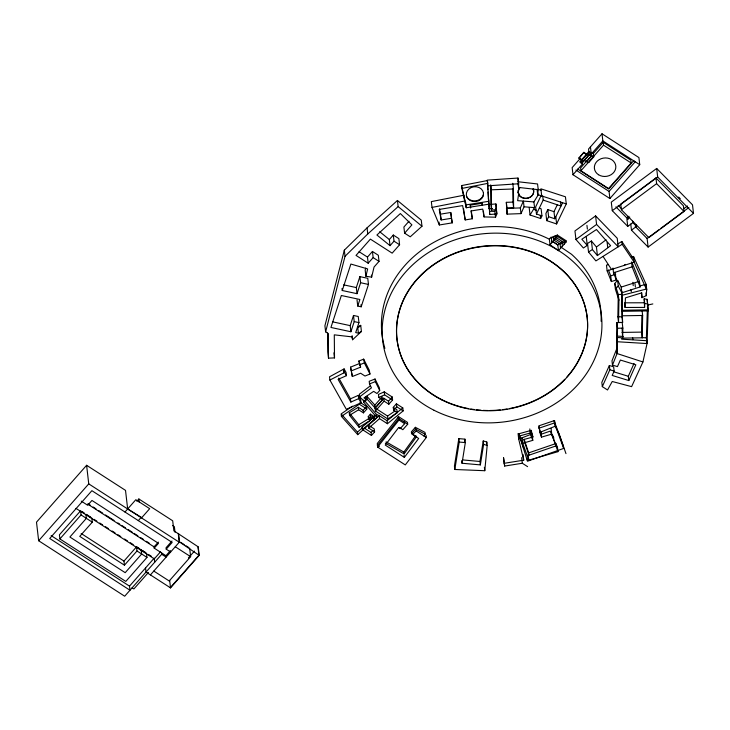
<?xml version="1.0" encoding="UTF-8"?>
<svg xmlns="http://www.w3.org/2000/svg" width="730" height="730" viewBox="0 0 730 730"><rect width="100%" height="100%" fill="white"/><g stroke="black" fill="none" stroke-linecap="round" stroke-linejoin="round"><path stroke-width="1.09" d="M518.245 191.36L518.738 189.389A7.747 6.661 -6.6 0 1 519.769 187.865M547.783 209.592L548.613 216.719L554.809 218.781L553.988 211.663L547.783 209.592L545.894 213.525L546.715 220.652L556.625 223.955L566.27 203.916L537.709 194.645L538.229 189.672L518.592 187.428L517.99 178.056L487.239 180.118L487.895 185.812L518.647 183.75L517.99 178.056M518.592 187.428L518.647 183.75M644.042 302.777L624.533 302.822L625.072 307.467L644.572 307.412L644.179 298.853L647.136 299.337L648.167 310.898L647.054 343.556L617.27 341.74L616.613 336.046L616.868 322.541L622.188 322.459L622.854 328.153L622.663 338.127L642.227 337.808L642.646 315.47L642.099 310.724M647.318 310.834L646.388 337.862L647.054 343.556L642.92 361.961L631.605 386.644L612.242 381.498L607.533 389.984L602.323 386.626L601.83 382.356L609.358 365.502L613.638 366.816L614.131 371.086L612.187 375.439L628.804 380.549L635.839 364.79L620.381 360.045L617.443 366.615L612.488 365.091L617.051 353.539L616.777 337.47L621.54 337.762L621.705 339.185L646.716 340.709M616.868 322.541L617.525 328.235L617.051 353.539L642.92 361.961M622.088 310.095L622.617 322.459L618.52 322.523L617.863 316.829L618.283 294.491L614.742 283.495L617.58 280.274L621.203 287.091L621.86 292.794L640.082 286.936L639.425 281.242L631.879 262.189M618.52 322.523L618.94 300.185L618.283 294.491L621.641 294.436L622.307 300.13L621.96 316.765L622.617 322.459M621.695 291.553L621.44 305.615L622.097 311.318L648.167 310.898M621.823 291.526L621.978 310.259L648.048 309.849L647.674 303.981L644.718 303.498L644.179 298.853M622.663 338.127L622.088 327.998M642.227 337.808L641.57 332.113L641.88 315.36M647.428 307.458L647.51 305.204M625.072 307.467L625.428 297.876L641.807 292.83L641.953 297.657L646.305 295.65L646.652 288.971L622.252 295.239M644.572 307.412L644.718 303.498M645.94 287.666L646.114 284.326L633.53 256.476L631.368 257.17M486.582 444.205L486.791 442.006L483.242 440.957L479.957 461.47L480.349 464.891L462.026 463.249L461.725 460.685M462.026 463.249L465.329 442.59L464.937 439.168L458.823 438.62L454.434 466.068L454.827 469.49L484.784 470.713L487.184 445.428L486.791 442.006M454.827 469.49L459.216 442.042L458.823 438.62M464.581 441.349L464.937 439.168M480.349 464.891L483.634 444.378L483.242 440.957M379.454 446.395L377.492 445.364L398.507 418.865L398.379 416.501L407.477 422.369L407.687 424.221L402.851 429.705L399.201 427.36M398.507 418.865L398.379 416.501M518.236 191.351L518.428 190.384M365.684 268.056L365.183 270.155L365.885 276.278L371.643 277.135L374.052 267.025L379.025 261.386L378.322 255.263L372.446 251.476L367.473 257.106L368.175 263.229L356.03 255.4L370.393 239.121L392.165 253.155L399.584 244.751L398.872 238.628L393.306 235.033L389.336 239.54L390.039 245.663L394.017 241.165L393.306 235.033M365.885 276.278L367.646 268.932L350.874 264.05L342.26 290.513L357.034 293.688L360.602 282.738L359.89 276.615L367.765 278.312L368.477 284.435L361.186 306.81L357.737 306.062L357.025 299.939M518.446 190.229L518.218 191.032M409.01 221.236L403.891 227.039L404.602 233.162L410.251 236.803L421.976 226.245L421.265 220.122L397.439 200.476L367.062 227.851L344.323 250.171L324.914 325.735L325.626 331.858L328.272 333.564L328.509 358.138L334.513 357.91L334.285 334.842L351.924 336.868L352.59 339.751L361.423 331.484L360.72 325.352L357.7 327.04L358.403 333.163L355.711 332.588L358.95 322.623L358.248 316.491L353.493 315.47L350.19 325.626L350.902 331.748L330.936 327.46L341.348 295.504L359.881 299.482L357.737 306.062M325.626 331.858L345.034 256.294L344.323 250.171M483.442 194.445L482.95 195.987A8.906 7.665 -6.6 0 1 467.656 198.058L466.817 196.808M357.034 293.688L356.322 287.565L359.89 276.615M350.902 331.748L354.205 321.601L353.493 315.47M616.558 349.268L611.986 360.821L612.488 365.091M441.148 219.976L440.473 214.164L450.748 212.485L451.423 218.297L441.148 219.976L439.241 209.419L462.628 205.595L465.211 219.931L472.356 218.763L470.95 210.97L482.712 209.108L484.063 216.919L495.533 217.212L494.858 211.399L495.843 208.953M495.533 217.212L496.838 213.954L495.907 203.962L490.87 204.354L491.527 210.048L496.564 209.665M521.001 213.625L520.344 207.922L523.392 201.097L524.049 206.8L521.001 213.625L507.04 214.136L506.328 202.338L512.944 202.1L513.61 207.794L506.985 208.041L506.328 202.338M602.323 386.626L609.851 369.772L609.358 365.502M628.804 380.549L628.311 376.279L634.032 363.476M541.395 194.965L535.637 206.918L536.468 214.045L541.943 215.87L540.656 218.535L530.035 214.994L529.214 207.868M536.468 214.045L543.175 200.093L542.709 196.023M546.715 220.652L548.613 216.719M553.988 211.663L557.291 204.792M554.809 218.781L562.547 202.812M530.035 214.994L534.561 207.612L533.904 201.909L538.667 194.134M385.321 443.119L404.101 453.923L403.882 452.071L415.762 435.582M404.101 453.923L416.629 436.522L411.583 433.711L411.364 431.859L415.37 427.315L424.979 432.388L425.198 434.24L423.874 436.038M404.393 421.529L404.639 423.665L400.25 428.638L398.616 427.579L385.267 445.081L404.347 457.382L418.701 438.465L412.56 434.505L412.313 432.37M426.074 435.354L426.32 437.489L405.287 464.919L377.629 447.088L377.383 444.953M377.629 447.088L398.972 420.015L398.726 417.879M398.288 417.012L377.273 443.512L377.492 445.364M138.317 520.618L141.255 517.296L127.668 508.965L125.514 490.377L86.605 465.293L36.5 522.16L38.654 540.748L124.702 596.218L161.695 554.289L161.531 552.865M38.654 540.748L88.75 483.88L86.605 465.293M59.887 538.932L81.057 514.933L80.583 510.827L59.413 534.825L59.887 538.932L125.797 581.418L146.967 557.419L146.493 553.322L136.51 546.88L123.972 561.096L124.447 565.193L79.743 536.377L92.281 522.169L91.807 518.063M124.976 512.022L135.816 499.731L149.686 508.673L141.538 517.908M136.839 501.273L138.855 498.982L172.7 520.8L173.859 530.838L178.275 533.685L179.261 542.226L88.75 483.88M368.175 263.229L373.149 257.599L372.446 251.476M404.602 233.162L411.912 224.876L400.359 213.561L376.917 235.005L390.039 245.663M124.447 565.193L136.984 550.986L136.51 546.88M158.319 542.089L154.076 546.898L87.545 504.01M161.695 554.289L166.111 557.136L165.947 555.712L154.222 548.157L158.465 543.339L91.944 500.452L87.691 505.269L81.267 501.118M170.637 552.008L166.221 549.161L172.152 542.436L91.889 490.688L49.722 538.485L129.986 590.232L129.511 586.126L154.213 558.131L154.687 562.228M160.6 551.725L154.304 558.87L75.947 508.354M178.275 533.685L198.204 546.834L199.19 555.384L170.528 587.869L146.009 572.064L145.535 567.967M171.988 541.012L166.057 547.737L166.221 549.161M148.455 572.439L133.882 588.946L132.139 587.823M165.947 555.712L170.473 550.584M150.426 574.911L179.507 541.952L178.521 533.411M358.32 395.368L360.675 399.565L361.049 402.814L346.321 409.302L329.896 380.047L329.522 376.808L344.095 368.896L346.075 372.428L346.449 375.676L338.099 379.363L350.856 402.075L358.695 398.616L358.32 395.368L350.473 398.826L350.856 402.075M329.896 380.047L343.83 372.875L344.469 372.145L344.095 368.896M188.395 557.948L194.436 551.114M189.654 548.12L190.639 556.671L169.196 580.98L153.82 571.07M170.263 587.705L198.925 555.211L197.939 546.661M578.972 157.881L583.872 152.324L586.966 154.313L582.065 159.87L578.972 157.881L582.129 160.445L580.268 162.553L582.476 163.976L572.986 174.735L609.888 198.533L639.736 164.688L638.914 157.571L602.013 133.782L588.553 149.029L588.928 152.278M579.036 158.446L583.872 152.324M580.186 158.51L572.156 167.617L572.986 174.735M580.268 162.553L580.131 161.412L588.937 151.439L591.145 152.862L582.339 162.836L582.476 163.976M583.945 152.889L587.029 154.888L589.073 152.57L588.937 151.439M359.68 396.81L371.451 387.867L369.508 383.907L369.207 381.288L375.037 379.007L379.39 387.849L379.691 390.468L376.999 393.525L373.641 391.362L363.996 397.887L366.031 399.201L364.133 401.217L359.68 396.81L359.379 394.191L370.247 385.933M383.743 398.16L384.089 401.153L388.862 404.228L388.515 401.245L383.743 398.16L375.074 407.988L375.421 410.981L387.931 419.047L397.202 412.66L393.616 410.351L393.269 407.358L396.408 403.799L402.796 407.915L403.142 410.908L387.438 423.728L387.092 420.736L379.18 415.635L368.394 425.125L374.262 428.902L374.609 431.895L371.46 435.454L362.409 429.623L362.116 427.114L374.426 416.766L370.384 414.156L368.276 416.547L370.174 417.77L370.466 420.27L359.069 427.232L349.551 415.315L349.259 412.806L358.33 407.267L358.622 409.776L363.44 412.879L363.148 410.379L366.533 406.537L359.99 402.321M581.837 162.699L584.009 160.235M584.146 160.153L589.183 154.441L591.683 156.056L586.637 161.768L584.146 160.153L584.21 160.728M589.073 152.57L591.282 154.003L602.834 140.899L602.013 133.782M363.44 412.879L366.825 409.046L366.533 406.537M586.92 160.755L580.606 167.918L580.934 170.765L608.546 188.568L631.131 162.963L630.802 160.116L603.19 142.314L593.371 153.455L593.764 156.868L588.727 162.58L586.573 161.193L586.637 161.768M587.294 160.381L591.61 155.481L593.764 156.868M580.934 170.765L588.654 162.014L588.727 162.58M589.375 161.193L603.518 145.17L603.19 142.314M375.211 408.106L374.864 405.123L382.155 396.855L382.502 399.848L375.211 408.106L367.299 399.346L366.953 396.353L365.493 397.476M375.421 410.981L384.089 401.153M370.466 420.27L368.568 419.047L370.676 416.666L370.384 414.156M388.515 401.245L392.238 397.01L384.245 391.855L378.45 394.465L378.797 397.458L382.502 399.848M388.862 404.228L392.585 400.004L392.238 397.01M371.46 435.454L371.114 432.47L373.003 430.326M393.616 410.351L396.755 406.783L396.408 403.799M551.36 238.418L553.212 236.328L553.705 240.599M553.377 237.752L555.22 235.653L556.963 236.776M555.384 237.077L557.236 234.987L565.933 240.599L566.097 242.022L558.468 250.664L550.009 244.787L549.352 239.093L551.196 236.995L551.853 242.698M550.009 244.787L557.401 236.41L557.236 234.987M559.207 243.391L557.811 244.97L558.468 250.664M560.558 248.3L560.065 244.03L561.908 241.94M633.886 160.436L608.683 189.006L577.713 169.041M562.401 246.211L562.073 243.364L563.305 241.968M609.888 198.533L609.066 191.406L635.182 161.804M564.254 244.112L564.089 242.688L565.933 240.599M411.583 433.711L415.589 429.167L415.37 427.315M624.132 265.611L625.199 264.397M618.94 300.185L615.399 289.19L618.237 285.977L617.58 280.274M345.034 256.294L367.765 233.974L398.151 206.599L397.439 200.476M412.56 434.505L416.2 430.965L415.954 428.829M358.311 327.615L360.72 325.352M371.013 419.339L375.813 415.069M374.371 416.282L374.718 419.266L357.764 434.669L357.481 432.16L362.655 427.461L362.116 427.114M374.609 431.895L368.741 428.118L379.527 418.628L379.18 415.635L376.525 414.467L364.772 400.861M362.409 429.623L376.872 417.46L376.525 414.467M387.092 420.736L402.796 407.915M376.872 417.46L363.649 402.148L367.299 399.346M595.598 215.888L596.583 224.429L618.21 246.795L617.215 238.245L595.598 215.888L574.957 230.945L575.943 239.495L583.389 247.999L587.267 245.417L581.856 239.23L596.437 229.53L610.599 245.7L597.423 255.582L596.437 247.032L606.092 239.787M630.756 224.055L631.459 230.16L648.103 247.068L693.5 213.379L692.514 204.829L656.681 168.447L611.284 202.137L612.278 210.687L627.745 226.391L632.837 222.604L632.673 221.181M655.96 177.928L620.755 204.053L621.413 209.747L648.833 237.588L684.028 211.463L683.371 205.769L655.96 177.928L656.617 183.632L684.028 211.463M612.278 210.687L657.666 176.998L656.681 168.447M621.413 209.747L656.617 183.632M626.751 217.841L628.895 216.253M629.78 217.148L626.915 219.265L627.745 226.391M631.459 230.16L636.56 226.382L636.396 224.959M683.855 208.661L687.459 205.979M648.103 247.068L647.118 238.518L658.916 229.758M660.732 228.408L688.883 207.53M575.943 239.495L596.583 224.429M387.931 419.047L387.584 416.054L395.003 410.944M352.453 406.199L341.138 413.901L341.421 416.401L357.764 434.669M341.421 416.401L359.343 404.219L366.825 409.046M596.437 247.032L591.419 241L587.54 243.455L588.526 252.005L595.917 260.902L622.161 244.295L621.823 241.448L617.881 243.948M588.526 252.005L592.413 249.541L591.419 241M349.551 415.315L358.622 409.776M359.069 427.232L358.786 424.723L369.225 418.345M358.403 333.163L361.423 331.484M378.797 397.458L384.591 394.848L392.585 400.004M350.555 367.126L351.24 370.913L360.611 367.154L358.777 361.085L363.668 359.133L369.289 370.247L369.973 374.034L364.982 376.041L360.602 373.212L352.353 376.516L350.555 367.126L359.926 363.367M359.461 364.881L364.352 362.92L363.668 359.133M551.095 428.528L551.743 434.14L541.487 437.124L539.808 432.388L555.274 426.21L554.627 420.599M369.508 383.907L375.348 381.626L375.037 379.007M527.598 466.652L522.315 463.249L504.676 466.059L504.193 463.304L523.711 460.183L518.711 439.132L530.455 434.551L529.807 428.939M556.406 445.784L550.174 431.147L541.578 434.095L539.059 428.172L538.786 425.864L554.106 420.672L563.377 446.13L563.642 448.439L527.48 461.241L518.866 433.766L531.212 430.381L532.918 437.014L523.748 439.533L528.949 455.201L556.406 445.784L556.233 444.241M528.949 455.201L528.684 452.892L556.141 443.475M539.059 428.172L554.38 422.98L554.106 420.672M608.227 264.607L606.484 265.163L607.141 270.857L611.375 281.552L616.357 279.955L614.888 272.208M607.141 270.857L634.188 262.179L633.53 256.476M616.357 279.955L613.519 272.792L632.116 266.824L631.569 262.079M611.375 281.552L610.718 275.858L615.7 274.261M621.203 287.091L638.348 281.588M557.309 446.057L557.966 451.669L528.766 460.174L522.771 443.265L532.79 440.345L532.143 434.733M519.13 436.075L531.486 432.68L531.212 430.381M639.754 285.959L645.055 284.6M652.839 303.926L647.793 305.03L647.136 299.337M461.907 188.431L461.579 185.584L487.412 180.538L487.74 183.385L461.907 188.431L466.233 207.758L489.064 204.154L488.397 198.341M464.052 195.211L431.339 201.608L432.005 207.411L439.332 224.977L452.244 222.86L450.748 212.485M432.005 207.411L464.727 201.024L464.171 196.206M461.579 185.584L465.904 204.911L488.735 201.307L487.412 180.538M470.613 208.059L470.284 205.157L482.037 203.296L482.42 205.531M492.102 208.461L489.054 208.689L492.12 208.57M489.511 212.603L489.73 214.501L496.838 213.954L496.163 208.141M490.797 185.037L491.345 189.791L513.436 188.979L513.61 207.794M506.383 208.433L520.344 207.922M622.745 315.789L642.646 315.47M617.863 316.829L621.96 316.765M617.525 328.235L622.854 328.153M622.006 332.424L641.57 332.113M489.648 211.262L494.858 211.399M616.613 336.046L623.228 336.448M641.98 337.588L646.388 337.862M533.904 201.909L517.634 200.659L518.629 193.906L518.236 192.3M524.049 206.8L534.561 207.612M459.216 442.042L465.329 442.59M462.71 459.927L479.957 461.47M517.935 181.733L537.563 183.969L538.229 189.672M360.602 282.738L368.477 284.435M343.657 284.846L356.322 287.565M354.205 321.601L358.95 322.623M332.451 321.811L350.19 325.626M483.634 444.378L487.184 445.428M609.851 369.772L614.131 371.086M613.766 371.807L628.311 376.279M538.056 189.271L541.049 190.247M543.175 200.093L560.95 206.024L560.485 201.964M539.288 208.141L541.112 208.743L541.943 215.87M533.457 209.291L536.641 210.35M415.589 429.167L425.198 434.24M386.097 441.842L403.882 452.071M602.834 140.899L639.736 164.688M603.518 145.17L631.131 162.963M591.93 152.524L593.371 153.455M580.131 161.412L582.339 162.836M575.943 170.054L609.066 191.406M557.401 236.41L566.097 242.022M556.26 237.642L564.089 242.688M554.243 238.309L562.073 243.364M553.97 240.106L560.065 244.03M394.017 241.165L399.584 244.751M373.149 257.599L379.025 261.386M359.06 251.686L367.473 257.106M396.755 406.783L403.142 410.908M393.269 407.358L396.855 409.667L397.202 412.66M398.589 418.354L407.687 424.221M416.2 430.965L426.32 437.489M398.972 420.015L404.639 423.665M375.074 407.988L387.584 416.054M379.527 418.628L387.438 423.728M358.33 407.267L363.148 410.379M370.676 416.666L374.718 419.266M364.489 428.2L371.114 432.47M172.627 525.545L174.379 526.668L175.018 532.243M180.611 542.29L184.225 544.626M186.04 545.794L188.751 547.536M199.19 555.384L179.507 541.952M175.273 546.761L190.639 556.671M88.421 503.937L90.319 505.169M93.175 507.003L96.022 508.846M98.869 510.681L102.674 513.135M105.531 514.969L114.081 520.481M117.886 522.936L119.784 524.158M121.682 525.39L125.487 527.836M128.334 529.679L132.139 532.124M134.037 533.347L137.842 535.802M140.689 537.636L143.545 539.479M146.392 541.313L149.239 543.157M81.596 511.31L84.461 513.163M87.326 515.006L90.192 516.858M94.015 519.322L96.88 521.165M99.745 523.018L102.62 524.861M105.485 526.713L108.35 528.557M112.174 531.02L115.039 532.873M117.904 534.716L120.769 536.568M124.593 539.032L127.458 540.875M130.323 542.728L133.198 544.58M137.012 547.044L138.928 548.276M142.751 550.739L145.617 552.583M148.482 554.435L151.347 556.278M81.468 511.402L83.238 512.542M87.573 515.334L85.885 514.248L86.359 518.346L69.888 537.024L125.195 572.676L141.666 554.006L141.191 549.9M89.27 516.429L90.958 517.515M81.057 514.933L92.281 522.169M136.984 550.986L146.967 557.419M81.167 533.502L123.972 561.096M51.155 535.619L129.511 586.126M552.154 241.137L557.811 244.97L552.738 241.438M560.549 246.831L571.499 254.259A110.075 94.654 -6.6 0 1 601.118 321.291M379.709 231.729L389.336 239.54M398.151 206.599L421.976 226.245M678.681 197.073L680.278 198.688M657.666 176.998L693.5 213.379M618.21 205.404L621.294 208.534M632.837 222.604L636.56 226.382M615.928 206.845L628.238 219.356M635.228 226.446L647.118 238.518M366.953 396.353L374.864 405.123M341.877 414.731L357.481 432.16M592.413 249.541L597.423 255.582M349.259 412.806L358.786 424.723M621.823 241.448L633.859 259.332M622.161 244.295L634.188 262.179L646.78 290.02L646.114 284.326M603.035 256.394L611.503 269.461M344.469 372.145L346.449 375.676M358.695 398.616L361.049 402.814M338.829 378.085L350.473 398.826M518.419 193.614L518.236 192.081L518.683 194.508A7.747 6.661 -6.6 0 0 531.96 195.722A7.738 6.652 -6.6 0 0 533.539 190.749L533.037 189.079M618.237 285.977L621.86 292.794M555.274 426.21L558.943 433.483L565.969 453.622M364.352 362.92L369.973 374.034M358.777 361.085L359.543 362.609M375.348 381.626L379.691 390.468M552.583 435.107L553.915 438.246M530.455 434.551L532.79 440.345M632.116 266.824L640.082 286.936M608.409 270.027L610.718 275.858M554.38 422.98L563.642 448.439M551.743 434.14L557.966 451.669M531.486 432.68L532.918 437.014M524.177 439.314L528.684 452.892M518.866 433.766L523.729 448.448M533.274 188.796C534.625 191.661 533.274 195.111 530.719 196.799A7.847 6.743 -6.6 0 1 519.751 195.795L518.236 192.592L518.802 189.116A7.847 6.743 -6.6 0 1 519.842 187.564M470.284 205.157L470.686 207.384M471.288 210.724L472.356 218.763M463.541 208.607L465.211 219.931M451.423 218.297L452.244 222.86M439.524 208.889L440.473 214.164M360.1 364.316L360.611 367.154M351.668 372.729L352.353 376.516M645.986 292.867L646.305 295.65M641.414 293.013L641.953 297.657M635.018 283.714L635.401 287.072M632.846 282.318L633.239 285.676M631.03 289.5L631.286 291.735M632.609 337.515L632.855 339.678M612.972 268.047L613.519 272.792M614.742 283.495L615.399 289.19M607.132 242.396L607.734 247.616M591.318 152.917L591.683 156.056M590.451 146.876L591.282 154.003M589.183 154.441L589.247 155.016M586.902 153.747L587.029 154.888M582.002 159.304L582.129 160.445M586.938 225.351L587.376 229.111M586.281 236.867L587.267 245.417M566.27 203.916L565.44 196.799L540.884 188.824L541.706 195.941M555.795 216.837L556.625 223.955M555.22 235.653L555.548 238.5M540.3 215.487L540.656 218.535M537.161 189.9L537.709 194.645M512.779 183.285L513.436 188.979M540.839 431.512L541.487 437.124M539.16 426.776L539.808 432.388M528.118 454.562L528.766 460.174M527.215 458.933L527.389 460.466M522.123 437.653L522.771 443.265M523.063 454.571L523.711 460.183M521.667 457.637L522.315 463.249M518.063 433.52L518.711 439.132M483.388 211.107L484.063 216.919M482.037 203.296L482.265 205.239M504.676 466.059L503.545 457.692L504.193 463.304M465.567 201.954L465.795 203.925M465.904 204.911L466.233 207.758M484.382 467.3L484.784 470.713M438.995 222.066L439.332 224.977M404.101 455.246L404.347 457.382M367.062 227.851L367.765 233.974M371.406 275.091L371.643 277.135M384.245 391.855L384.591 394.848M360.948 304.766L361.186 306.81M372.282 415.379L372.574 417.888M368.276 416.547L368.568 419.047M365.721 396.582L366.031 399.201M368.394 425.125L368.741 428.118M363.421 400.159L363.649 402.148M352.115 335.672L352.59 339.751M342.023 288.478L342.26 290.513M343.447 369.626L343.83 372.875M333.92 352.809L334.513 357.91M328.509 358.138L327.807 352.015L327.615 333.026M169.661 580.396L170.528 587.869M153.993 546.222L154.222 548.157M138.855 498.982L139.238 502.258M518.154 183.933L518.702 189.426M495.907 203.962L496.181 208.26M489.064 204.154L489.73 214.501M487.576 185.511L487.859 189.827M487.996 191.99L489.073 208.807M512.825 188.824L512.944 202.1M506.985 208.041L507.04 214.136M491.345 189.791L491.527 210.048M490.697 185.219L490.87 204.354M468.66 408.636A95.712 82.298 -6.6 0 1 403.59 299.482A95.712 82.298 -6.6 0 1 540.191 255.363A95.712 82.298 -6.6 0 1 567.027 376.872M564.746 379.335A95.712 82.298 -6.6 0 1 557.355 386.234M556.534 386.918A95.712 82.298 -6.6 0 1 537.079 399.374M536.085 399.857A95.712 82.298 -6.6 0 1 514.832 407.395M513.737 407.65A95.712 82.298 -6.6 0 1 509.312 408.581M507.067 408.973A95.712 82.298 -6.6 0 1 502.541 409.639M500.269 409.895A95.712 82.298 -6.6 0 1 490.04 410.488M487.786 410.497A95.712 82.298 -6.6 0 1 483.269 410.36M480.997 410.224A95.712 82.298 -6.6 0 1 476.471 409.813M474.226 409.53A95.712 82.298 -6.6 0 1 470.868 409.028M384.892 348.329A110.075 94.654 -6.6 0 1 426.247 246.986A110.075 94.654 -6.6 0 1 549.325 239.212M483.452 192.994L483.433 194.928A8.623 7.419 -6.6 0 1 475.96 201.489A8.623 7.419 -6.6 0 1 466.926 197.173L466.37 195.311A8.623 7.419 -6.6 0 1 473.861 186.807A8.623 7.419 -6.6 0 1 483.452 192.994M434.012 410.251A110.075 94.654 -6.6 0 0 601.876 327.843A110.075 94.654 -6.6 0 0 440.254 245.937A110.075 94.654 -6.6 0 0 434.012 410.251M441.613 399.803A95.712 82.298 -6.6 0 0 587.577 328.153A95.712 82.298 -6.6 0 0 447.052 256.933A95.712 82.298 -6.6 0 0 441.613 399.803M598.481 174.707A10.768 9.253 -6.6 0 0 615.737 168.174A10.768 9.253 -6.6 0 0 601.073 158.729A10.768 9.253 -6.6 0 0 598.481 174.707"/></g></svg>
